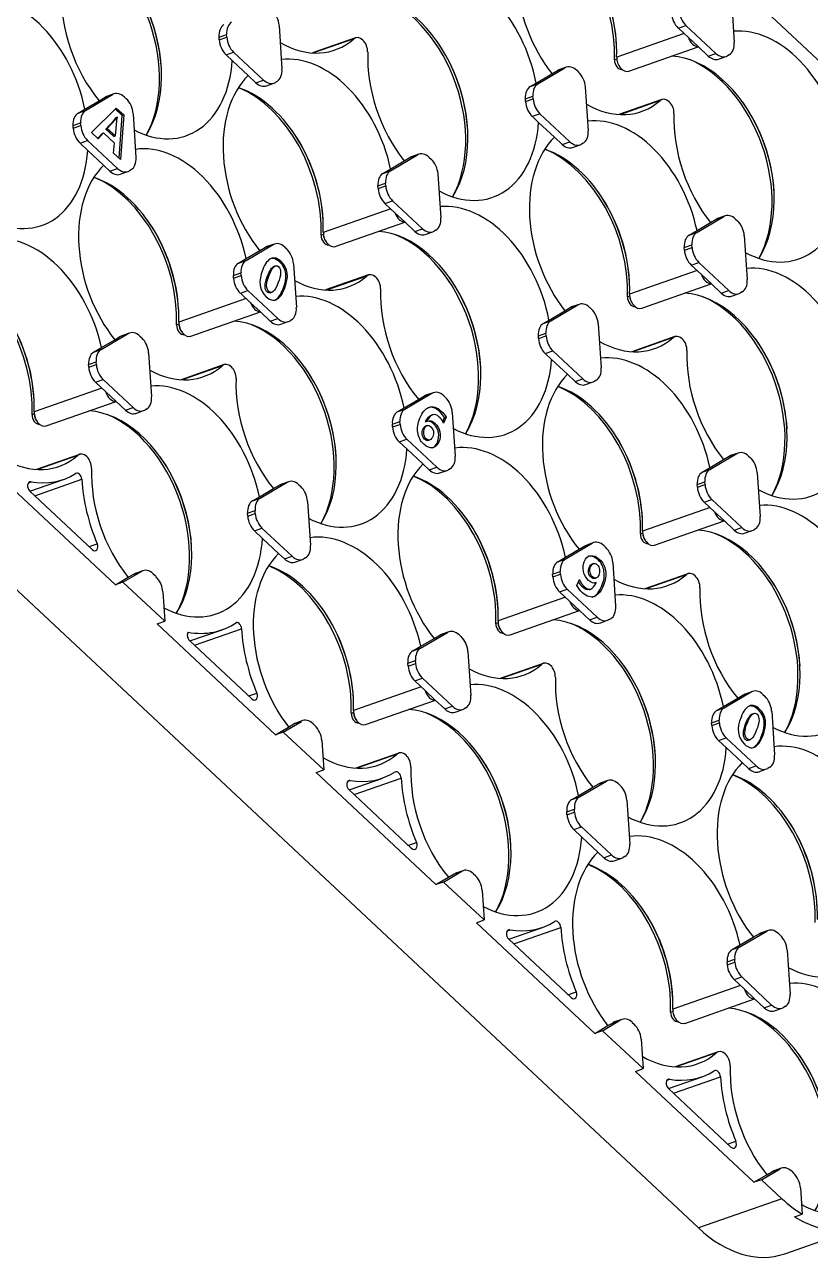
# Model space of a CAD drawing. Header units: millimetres. Extents: x -12 to 988, y -34 to 673.
# Drawn here: x 402.2 to 474.1, y 173.1 to 286.4 of the extents above; entities that cross this region are included whole.
import ezdxf

# ---------------------------------------------------------------- set-up
doc = ezdxf.new("R2010")
doc.units = ezdxf.units.MM

# ---------------------------------------------------------------- blocks, each defined once
blk = doc.blocks.new('FDGHFGHFDD')
at = {"linetype": 'Continuous'}
for p, q in [((-65.74, 44.36), (73.35, 57.97)), ((-13.6, 48.14), (-10.41, 45.69)), ((-10.21, 43.61), (-9.93, 44.29)), ((-9.86, 44.6), (-9.89, 44.42)), ((-14.78, 42.72), (-14.51, 43.4)), ((-10.77, 43.76), (-14.51, 43.4)), ((-11.05, 43.08), (-12.32, 42.96)), ((-11.05, 43.08), (-10.77, 43.76)), ((-14.06, 42.79), (-16.51, 36.73)), ((-14.82, 36.71), (-12.29, 42.96)), ((-13.51, 42.84), (-14.78, 42.72)), ((-12.32, 42.96), (-13.51, 42.84)), ((-16.37, 36.61), (-16.45, 36.41)), ((-16.42, 36.65), (-16.31, 36.57)), ((-15.8, 36.36), (-15.65, 36.34)), ((-10.85, 37.27), (-12.42, 33.41)), ((-10.89, 37.09), (-12.35, 33.47)), ((1.81, 35.12), (2.05, 35.14)), ((0.39, 31.65), (0.93, 34.46)), ((0.65, 33.78), (0.93, 34.46)), ((0.97, 34.59), (0.69, 33.91)), ((3.47, 34.71), (6.67, 32.26)), ((-18.01, 33.18), (-17.77, 33.2)), ((0.27, 31.77), (0.54, 33.19)), ((0.54, 33.19), (0.65, 33.78)), ((-19.43, 29.71), (-18.89, 32.52)), ((-19.27, 31.27), (-19.17, 31.84)), ((-19.17, 31.84), (-18.89, 32.52)), ((-18.85, 32.65), (-19.13, 31.97)), ((-16.35, 32.77), (-13.15, 30.32)), ((0.11, 30.96), (0.27, 31.77)), ((-19.59, 29.62), (-19.27, 31.27)), ((0.11, 30.96), (0.39, 31.65)), ((6.87, 30.18), (7.15, 30.86)), ((7.22, 31.17), (7.19, 30.99)), ((-19.71, 29.02), (-19.43, 29.71)), ((-19.71, 29.02), (-19.59, 29.62)), ((0.66, 29.88), (0.93, 30.56)), ((0.86, 29.72), (0.66, 29.88)), ((0.86, 29.72), (1.14, 30.4)), ((1.14, 30.4), (0.93, 30.56)), ((2.26, 23.28), (4.79, 29.53)), ((2.29, 29.29), (2.57, 29.97)), ((6.31, 30.33), (2.57, 29.97)), ((4.76, 29.53), (3.57, 29.41)), ((6.03, 29.65), (4.76, 29.53)), ((6.03, 29.65), (6.31, 30.33)), ((-19.16, 27.94), (-18.89, 28.62)), ((-18.96, 27.78), (-18.68, 28.46)), ((-18.68, 28.46), (-18.89, 28.62)), ((-13.51, 28.39), (-17.25, 28.03)), ((-13.79, 27.71), (-13.51, 28.39)), ((-12.95, 28.24), (-12.67, 28.92)), ((-12.6, 29.23), (-12.63, 29.05)), ((3.02, 29.36), (0.57, 23.3)), ((3.57, 29.41), (2.29, 29.29)), ((-18.96, 27.78), (-19.16, 27.94)), ((-17.53, 27.35), (-17.25, 28.03)), ((-16.73, 27.42), (-17.53, 27.35)), ((-14.76, 27.62), (-16.73, 27.42)), ((-13.79, 27.71), (-14.76, 27.62)), ((6.22, 23.84), (4.66, 19.97)), ((0.71, 23.18), (0.63, 22.98)), ((0.66, 23.22), (0.77, 23.14)), ((1.28, 22.93), (1.42, 22.91)), ((6.19, 23.66), (4.73, 20.04)), ((18.89, 21.69), (19.12, 21.71)), ((17.47, 18.22), (18.01, 21.03)), ((17.73, 20.35), (18.01, 21.03)), ((18.05, 21.16), (17.77, 20.48)), ((20.55, 21.28), (23.75, 18.83)), ((-33.59, 19.95), (-35.16, 16.08)), ((-33.63, 19.76), (-35.09, 16.15)), ((-0.93, 19.75), (-0.69, 19.77)), ((0.73, 19.34), (3.93, 16.89)), ((17.35, 18.34), (17.62, 19.76)), ((17.62, 19.76), (17.73, 20.35)), ((-2.35, 16.28), (-1.81, 19.09)), ((-2.2, 17.84), (-2.09, 18.41)), ((-2.09, 18.41), (-1.81, 19.09)), ((-1.77, 19.22), (-2.05, 18.54)), ((17.19, 17.53), (17.35, 18.34)), ((17.19, 17.53), (17.47, 18.22)), ((-22.35, 14.32), (-21.81, 17.13)), ((-22.08, 16.45), (-21.81, 17.13)), ((-21.77, 17.26), (-22.05, 16.58)), ((-20.93, 17.79), (-20.69, 17.81)), ((-19.26, 17.38), (-16.07, 14.93)), ((-2.51, 16.19), (-2.2, 17.84)), ((17.74, 16.45), (18.01, 17.13)), ((18.22, 16.97), (18.01, 17.13)), ((23.95, 16.75), (24.23, 17.43)), ((24.3, 17.74), (24.27, 17.56)), ((-22.2, 15.86), (-22.08, 16.45)), ((-2.63, 15.59), (-2.35, 16.28)), ((-2.63, 15.59), (-2.51, 16.19)), ((20.1, 15.93), (17.65, 9.87)), ((17.94, 16.29), (17.74, 16.45)), ((17.94, 16.29), (18.22, 16.97)), ((19.34, 9.85), (21.86, 16.1)), ((19.37, 15.86), (19.65, 16.54)), ((20.65, 15.98), (19.37, 15.86)), ((23.38, 16.9), (19.65, 16.54)), ((21.84, 16.1), (20.65, 15.98)), ((23.11, 16.22), (21.84, 16.1)), ((23.11, 16.22), (23.38, 16.9)), ((-39.08, 15.44), (-35.89, 12.99)), ((-22.47, 14.45), (-22.2, 15.86)), ((-2.08, 14.51), (-1.81, 15.19)), ((-1.88, 14.35), (-1.6, 15.03)), ((-1.6, 15.03), (-1.81, 15.19)), ((3.57, 14.96), (-0.17, 14.6)), ((3.29, 14.28), (3.57, 14.96)), ((4.13, 14.81), (4.41, 15.49)), ((4.48, 15.8), (4.45, 15.62)), ((-22.63, 13.64), (-22.47, 14.45)), ((-22.63, 13.64), (-22.35, 14.32)), ((-15.52, 13.85), (-15.55, 13.67)), ((-1.88, 14.35), (-2.08, 14.51)), ((-0.45, 13.92), (-0.17, 14.6)), ((0.34, 13.99), (-0.45, 13.92)), ((2.32, 14.19), (0.34, 13.99)), ((3.29, 14.28), (2.32, 14.19)), ((-22.08, 12.55), (-21.8, 13.23)), ((-21.88, 12.39), (-22.08, 12.55)), ((-21.88, 12.39), (-21.6, 13.07)), ((-21.6, 13.07), (-21.8, 13.23)), ((-20.44, 11.96), (-20.17, 12.64)), ((-16.43, 13.01), (-20.17, 12.64)), ((-16.71, 12.32), (-16.43, 13.01)), ((-15.87, 12.85), (-15.59, 13.53)), ((-35.68, 10.91), (-35.41, 11.59)), ((-35.34, 11.91), (-35.37, 11.73)), ((-19.72, 12.03), (-22.17, 5.97)), ((-20.48, 5.95), (-17.95, 12.2)), ((-19.17, 12.08), (-20.44, 11.96)), ((-17.98, 12.2), (-19.17, 12.08)), ((-16.71, 12.32), (-17.98, 12.2)), ((-41.9, 10.61), (-41.62, 11.29)), ((-41.7, 10.45), (-41.9, 10.61)), ((-41.7, 10.45), (-41.42, 11.13)), ((-41.42, 11.13), (-41.62, 11.29)), ((-40.26, 10.02), (-39.99, 10.7)), ((-36.25, 11.07), (-39.99, 10.7)), ((-37.49, 10.29), (-39.47, 10.1)), ((-36.53, 10.38), (-37.49, 10.29)), ((-36.53, 10.38), (-36.25, 11.07)), ((23.3, 10.41), (21.74, 6.54)), ((23.27, 10.23), (21.81, 6.61)), ((-39.47, 10.1), (-40.26, 10.02)), ((17.79, 9.75), (17.71, 9.55)), ((17.74, 9.79), (17.85, 9.71)), ((18.36, 9.5), (18.5, 9.48)), ((36.14, 8.27), (36.38, 8.3)), ((34.72, 4.8), (35.26, 7.62)), ((34.87, 6.32), (34.99, 6.94)), ((34.99, 6.94), (35.26, 7.62)), ((35.3, 7.75), (35.03, 7.07)), ((37.81, 7.87), (41, 5.42)), ((-22.03, 5.86), (-22.11, 5.65)), ((-22.08, 5.9), (-21.97, 5.81)), ((-16.51, 6.52), (-18.08, 2.65)), ((-16.55, 6.33), (-18.01, 2.72)), ((14.9, 2.86), (15.44, 5.68)), ((15.17, 5), (15.44, 5.68)), ((15.48, 5.81), (15.21, 5.13)), ((16.32, 6.34), (16.56, 6.36)), ((17.99, 5.93), (21.18, 3.48)), ((34.58, 4.83), (34.87, 6.32)), ((36.9, 6.52), (36.83, 6.35)), ((-21.46, 5.6), (-21.31, 5.59)), ((15.05, 4.41), (15.17, 5)), ((16.92, 4.56), (16.85, 4.38)), ((34.45, 4.12), (34.58, 4.83)), ((34.45, 4.12), (34.72, 4.8)), ((38.41, 4.5), (38.48, 4.67)), ((-5.09, 0.91), (-4.55, 3.72)), ((-4.83, 3.04), (-4.55, 3.72)), ((-4.51, 3.85), (-4.79, 3.17)), ((-3.67, 4.38), (-3.43, 4.4)), ((-2.01, 3.97), (1.19, 1.52)), ((14.78, 2.99), (15.05, 4.41)), ((18, 3.72), (18.07, 3.89)), ((18.31, 3.43), (18.37, 3.56)), ((18.38, 3.56), (18.37, 3.56)), ((34.99, 3.03), (35.27, 3.72)), ((35.2, 2.88), (35.47, 3.56)), ((35.47, 3.56), (35.27, 3.72)), ((40.64, 3.49), (36.9, 3.13)), ((40.37, 2.81), (40.64, 3.49)), ((41.21, 3.33), (41.48, 4.02)), ((41.55, 4.33), (41.52, 4.15)), ((-23.49, 2.44), (-23.25, 2.46)), ((-5.23, 0.93), (-4.95, 2.43)), ((-4.95, 2.43), (-4.83, 3.04)), ((-3.02, 2.48), (-3.1, 2.3)), ((-2.12, 3.12), (-2.07, 3.26)), ((-1.93, 2.75), (-2.12, 3.12)), ((-2.07, 3.26), (-1.8, 2.72)), ((14.63, 2.18), (14.78, 2.99)), ((14.63, 2.18), (14.9, 2.86)), ((17.43, 2.07), (17.16, 2.6)), ((18.44, 2.65), (18.52, 2.86)), ((21.74, 2.39), (21.7, 2.21)), ((35.2, 2.88), (34.99, 3.03)), ((36.63, 2.44), (36.9, 3.13)), ((37.6, 2.54), (36.63, 2.44)), ((39.57, 2.73), (37.6, 2.54)), ((40.37, 2.81), (39.57, 2.73)), ((-24.91, -1.03), (-24.37, 1.78)), ((-24.65, 1.1), (-24.37, 1.78)), ((-24.33, 1.91), (-24.61, 1.23)), ((-21.83, 2.03), (-18.63, -0.42)), ((-2.99, 1.57), (-2.93, 1.71)), ((-2.97, 1.57), (-2.99, 1.57)), ((-2.97, 1.57), (-2.92, 1.71)), ((-2.93, 1.71), (-2.92, 1.71)), ((-2.62, 1.45), (-2.7, 1.27)), ((15.17, 1.09), (15.45, 1.78)), ((15.38, 0.94), (15.65, 1.62)), ((15.65, 1.62), (15.45, 1.78)), ((16.81, 0.5), (17.09, 1.19)), ((20.82, 1.55), (17.09, 1.19)), ((20.55, 0.87), (20.82, 1.55)), ((21.39, 1.39), (21.66, 2.08)), ((-43.49, 0.48), (-43.25, 0.5)), ((-41.82, 0.07), (-38.63, -2.38)), ((-25.03, -0.91), (-24.76, 0.51)), ((-24.76, 0.51), (-24.65, 1.1)), ((-22.75, 0.69), (-22.82, 0.51)), ((-5.37, 0.22), (-5.23, 0.93)), ((-5.37, 0.22), (-5.09, 0.91)), ((-1.55, 0.6), (-1.48, 0.78)), ((1.39, -0.56), (1.67, 0.12)), ((1.74, 0.43), (1.71, 0.25)), ((17.53, 0.57), (15.08, -5.48)), ((15.38, 0.94), (15.17, 1.09)), ((16.77, -5.5), (19.3, 0.75)), ((18.08, 0.63), (16.81, 0.5)), ((19.27, 0.74), (18.08, 0.63)), ((20.55, 0.87), (19.27, 0.74)), ((-44.91, -2.99), (-44.37, -0.18)), ((-44.76, -1.47), (-44.64, -0.86)), ((-44.64, -0.86), (-44.37, -0.18)), ((-44.33, -0.05), (-44.61, -0.73)), ((-43.23, -0.74), (-42.3, -0.64)), ((-43.06, -3.92), (-43.23, -0.74)), ((-42.35, -0.78), (-43.23, -0.87)), ((-42.35, -0.78), (-42.3, -0.64)), ((-39.6, -3.58), (-42.35, -0.78)), ((-42.3, -0.64), (-39.42, -3.56)), ((-25.19, -1.72), (-25.03, -0.91)), ((-25.19, -1.72), (-24.91, -1.03)), ((-4.82, -0.86), (-4.55, -0.18)), ((-4.62, -1.02), (-4.82, -0.86)), ((-4.62, -1.02), (-4.34, -0.34)), ((-4.34, -0.34), (-4.55, -0.18)), ((-3.19, -1.45), (-2.91, -0.77)), ((0.82, -0.41), (-2.91, -0.77)), ((0.55, -1.09), (-0.24, -1.17)), ((0.55, -1.09), (0.82, -0.41)), ((-45.05, -2.97), (-44.76, -1.47)), ((-42.51, -1.22), (-42.53, -1.22)), ((-42.41, -2.73), (-42.52, -1.62)), ((-42.47, -1.48), (-42.36, -2.59)), ((-41.36, -2.49), (-42.32, -1.48)), ((-24.64, -2.8), (-24.37, -2.12)), ((-24.16, -2.28), (-24.37, -2.12)), ((-21.23, -1.34), (-21.16, -1.16)), ((-18.43, -2.5), (-18.15, -1.82)), ((-18.08, -1.51), (-18.11, -1.69)), ((-2.22, -1.36), (-3.19, -1.45)), ((-0.24, -1.17), (-2.22, -1.36)), ((-45.18, -3.67), (-45.05, -2.97)), ((-45.18, -3.67), (-44.91, -2.99)), ((-42.41, -2.73), (-42.36, -2.59)), ((-41.42, -2.63), (-42.41, -2.73)), ((-42.36, -2.59), (-41.36, -2.49)), ((-42.33, -3.24), (-42.28, -3.11)), ((-42.27, -3.84), (-42.33, -3.24)), ((-40.92, -2.98), (-42.28, -3.11)), ((-42.28, -3.11), (-42.2, -3.83)), ((-41.42, -2.63), (-41.36, -2.49)), ((-40.29, -3.65), (-40.92, -2.98)), ((-22.28, -3.32), (-24.73, -9.38)), ((-24.44, -2.96), (-24.64, -2.8)), ((-24.44, -2.96), (-24.16, -2.28)), ((-23.04, -9.4), (-20.51, -3.15)), ((-23.01, -3.39), (-22.73, -2.71)), ((-21.73, -3.27), (-23.01, -3.39)), ((-18.99, -2.35), (-22.73, -2.71)), ((-20.54, -3.15), (-21.73, -3.27)), ((-19.27, -3.03), (-20.54, -3.15)), ((-19.27, -3.03), (-18.99, -2.35)), ((-44.64, -4.76), (-44.36, -4.08)), ((-44.44, -4.92), (-44.16, -4.24)), ((-44.16, -4.24), (-44.36, -4.08)), ((-42.2, -3.83), (-43.06, -3.92)), ((-38.99, -4.3), (-42.73, -4.67)), ((-39.42, -3.56), (-40.29, -3.65)), ((-39.27, -4.99), (-38.99, -4.3)), ((-38.43, -4.46), (-38.15, -3.78)), ((-38.08, -3.46), (-38.11, -3.64)), ((-44.44, -4.92), (-44.64, -4.76)), ((-43, -5.35), (-42.73, -4.67)), ((-42.03, -5.26), (-43, -5.35)), ((-40.06, -5.06), (-42.03, -5.26)), ((-39.27, -4.99), (-40.06, -5.06)), ((15.23, -5.6), (15.14, -5.8)), ((15.17, -5.56), (15.29, -5.65)), ((20.74, -4.94), (19.17, -8.81)), ((20.7, -5.13), (19.24, -8.74)), ((52.67, -5.63), (52.4, -6.31)), ((53.52, -5.1), (53.75, -5.08)), ((55.18, -5.51), (58.38, -7.96)), ((15.8, -5.85), (15.94, -5.87)), ((52.1, -8.57), (52.64, -5.76)), ((52.24, -7.05), (52.36, -6.44)), ((52.36, -6.44), (52.64, -5.76)), ((32.1, -10.53), (32.64, -7.71)), ((32.36, -8.4), (32.64, -7.71)), ((32.68, -7.59), (32.4, -8.27)), ((33.52, -7.06), (33.76, -7.04)), ((35.18, -7.47), (38.38, -9.92)), ((51.98, -8.43), (52.24, -7.05)), ((-19.08, -8.83), (-20.64, -12.7)), ((-19.11, -9.02), (-20.57, -12.64)), ((13.7, -9), (13.94, -8.98)), ((31.96, -10.49), (32.24, -9.03)), ((32.24, -9.03), (32.36, -8.4)), ((51.82, -9.26), (51.98, -8.43)), ((51.82, -9.26), (52.1, -8.57)), ((58.93, -9.05), (58.89, -9.23)), ((-24.59, -9.5), (-24.67, -9.7)), ((-24.64, -9.46), (-24.53, -9.54)), ((-24.02, -9.75), (-23.88, -9.77)), ((12.28, -12.47), (12.82, -9.65)), ((12.54, -10.34), (12.82, -9.65)), ((12.86, -9.53), (12.58, -10.21)), ((15.37, -9.41), (18.56, -11.86)), ((52.37, -10.34), (52.64, -9.66)), ((52.57, -10.5), (52.84, -9.82)), ((52.84, -9.82), (52.64, -9.66)), ((58.01, -9.89), (54.28, -10.25)), ((57.74, -10.57), (58.01, -9.89)), ((58.58, -10.04), (58.86, -9.36)), ((-6.3, -10.96), (-6.06, -10.93)), ((12.16, -12.33), (12.43, -10.94)), ((12.43, -10.94), (12.54, -10.34)), ((31.82, -11.21), (31.96, -10.49)), ((31.82, -11.21), (32.1, -10.53)), ((38.58, -12), (38.86, -11.32)), ((38.93, -11), (38.9, -11.18)), ((54.8, -10.86), (52.34, -16.94)), ((52.57, -10.5), (52.37, -10.34)), ((54, -10.93), (54.28, -10.25)), ((55.29, -10.81), (54, -10.93)), ((54.03, -16.96), (56.56, -10.68)), ((56.55, -10.68), (55.29, -10.81)), ((57.74, -10.57), (56.55, -10.68)), ((-7.72, -14.43), (-7.18, -11.61)), ((-7.57, -12.93), (-7.45, -12.29)), ((-7.45, -12.29), (-7.18, -11.61)), ((-7.14, -11.48), (-7.41, -12.16)), ((-4.63, -11.36), (-1.44, -13.81)), ((12, -13.15), (12.16, -12.33)), ((32.37, -12.3), (32.64, -11.62)), ((32.57, -12.46), (32.37, -12.3)), ((32.57, -12.46), (32.85, -11.77)), ((32.85, -11.77), (32.64, -11.62)), ((34, -12.89), (34.28, -12.21)), ((38.02, -11.84), (34.28, -12.21)), ((37.74, -12.53), (38.02, -11.84)), ((-27.54, -16.37), (-27, -13.55)), ((-27.27, -14.23), (-27, -13.55)), ((-26.96, -13.42), (-27.23, -14.1)), ((-26.12, -12.9), (-25.88, -12.87)), ((-24.45, -13.3), (-21.26, -15.75)), ((-7.86, -14.39), (-7.57, -12.93)), ((12, -13.15), (12.28, -12.47)), ((12.55, -14.24), (12.83, -13.56)), ((13.03, -13.71), (12.83, -13.56)), ((18.76, -13.94), (19.04, -13.26)), ((19.11, -12.94), (19.08, -13.12)), ((35.01, -12.79), (34, -12.89)), ((37.01, -12.6), (35.01, -12.79)), ((37.74, -12.53), (37.01, -12.6)), ((-27.39, -14.84), (-27.27, -14.23)), ((-7.99, -15.11), (-7.86, -14.39)), ((-7.99, -15.11), (-7.72, -14.43)), ((12.75, -14.4), (12.55, -14.24)), ((12.75, -14.4), (13.03, -13.71)), ((14.19, -14.83), (14.46, -14.15)), ((15.47, -14.7), (14.19, -14.83)), ((14.21, -20.85), (16.75, -14.58)), ((18.2, -13.78), (14.46, -14.15)), ((16.73, -14.58), (15.47, -14.7)), ((17.92, -14.47), (16.73, -14.58)), ((17.92, -14.47), (18.2, -13.78)), ((-27.65, -16.23), (-27.39, -14.84)), ((-7.45, -16.2), (-7.17, -15.51)), ((-7.24, -16.35), (-6.97, -15.67)), ((-6.97, -15.67), (-7.17, -15.51)), ((-1.8, -15.74), (-5.54, -16.11)), ((-2.08, -16.42), (-1.8, -15.74)), ((-1.23, -15.9), (-0.96, -15.21)), ((-0.89, -14.9), (-0.92, -15.08)), ((14.98, -14.75), (12.52, -20.83)), ((-27.81, -17.05), (-27.65, -16.23)), ((-27.81, -17.05), (-27.54, -16.37)), ((-20.7, -16.84), (-20.74, -17.02)), ((-7.24, -16.35), (-7.45, -16.2)), ((-5.81, -16.79), (-5.54, -16.11)), ((-4.8, -16.69), (-5.81, -16.79)), ((-2.81, -16.49), (-4.8, -16.69)), ((-2.08, -16.42), (-2.81, -16.49)), ((57.99, -16.39), (56.43, -20.26)), ((57.96, -16.58), (56.49, -20.19)), ((-27.27, -18.14), (-26.99, -17.45)), ((-27.06, -18.29), (-26.79, -17.61)), ((-26.79, -17.61), (-26.99, -17.45)), ((-25.63, -18.73), (-25.35, -18.05)), ((-21.62, -17.68), (-25.35, -18.05)), ((-21.89, -18.36), (-21.62, -17.68)), ((-21.05, -17.84), (-20.78, -17.15)), ((52.48, -17.06), (52.4, -17.26)), ((52.43, -17.01), (52.54, -17.1)), ((53.05, -17.31), (53.19, -17.32)), ((58.14, -21.97), (59.85, -17.74)), ((75.9, -24.02), (78.66, -17.19)), ((-24.84, -18.65), (-27.29, -24.73)), ((-27.06, -18.29), (-27.27, -18.14)), ((-24.34, -18.6), (-25.63, -18.73)), ((-25.6, -24.75), (-23.07, -18.48)), ((-23.09, -18.48), (-24.34, -18.6)), ((-21.89, -18.36), (-23.09, -18.48)), ((57.52, -22.03), (58.74, -19)), ((69.41, -21.13), (69.78, -19.21)), ((69.5, -19.89), (69.78, -19.21)), ((69.81, -19.08), (69.54, -19.76)), ((70.65, -18.55), (70.89, -18.53)), ((72.32, -18.96), (74.24, -20.43)), ((18.18, -20.29), (16.61, -24.16)), ((38.23, -23.92), (39.94, -19.69)), ((69.39, -20.48), (69.5, -19.89)), ((12.66, -20.95), (12.58, -21.15)), ((12.61, -20.91), (12.72, -21)), ((13.23, -21.21), (13.38, -21.22)), ((18.14, -20.48), (16.68, -24.09)), ((37.61, -23.98), (38.83, -20.95)), ((49.56, -23.07), (49.92, -21.17)), ((49.65, -21.85), (49.92, -21.17)), ((49.96, -21.04), (49.68, -21.72)), ((50.8, -20.52), (51.04, -20.49)), ((52.47, -20.92), (54.62, -22.57)), ((56.86, -21.6), (56.95, -21.38)), ((65.31, -21.27), (57.52, -22.03)), ((64.91, -21.31), (65.21, -20.57)), ((71.95, -20.88), (68.92, -28.38)), ((69.13, -21.81), (69.39, -20.48)), ((69.41, -21.13), (69.13, -21.81)), ((69.41, -21.13), (71.95, -20.88)), ((73.96, -21.11), (74.24, -20.43)), ((18.33, -25.87), (20.04, -21.64)), ((30.98, -22.46), (31.22, -22.43)), ((45, -23.26), (45.3, -22.52)), ((49.28, -23.75), (49.54, -22.39)), ((49.54, -22.39), (49.65, -21.85)), ((49.56, -23.07), (54.62, -22.57)), ((69.13, -21.81), (54.34, -23.26)), ((54.34, -23.26), (54.62, -22.57)), ((-1.58, -27.82), (0.13, -23.59)), ((17.7, -25.93), (18.93, -22.9)), ((29.71, -24.38), (29.83, -23.79)), ((29.74, -25.01), (30.1, -23.11)), ((29.83, -23.79), (30.1, -23.11)), ((30.14, -22.98), (29.86, -23.66)), ((32.65, -22.86), (34.8, -24.51)), ((49.28, -23.75), (34.53, -25.2)), ((36.95, -23.55), (37.04, -23.33)), ((45.4, -23.22), (37.61, -23.98)), ((49.56, -23.07), (49.28, -23.75)), ((-27.15, -24.85), (-27.24, -25.05)), ((-27.21, -24.81), (-27.09, -24.9)), ((-21.64, -24.19), (-23.21, -28.06)), ((-21.68, -24.38), (-23.14, -27.99)), ((10.99, -24.41), (11.22, -24.39)), ((12.65, -24.82), (14.8, -26.47)), ((25.1, -25.2), (25.39, -24.47)), ((29.46, -25.69), (29.71, -24.38)), ((29.74, -25.01), (34.8, -24.51)), ((34.53, -25.2), (34.8, -24.51)), ((-26.58, -25.1), (-26.44, -25.12)), ((-21.49, -29.76), (-19.78, -25.53)), ((-2.14, -27.87), (-0.97, -24.99)), ((9.73, -26.29), (9.83, -25.75)), ((9.74, -26.97), (10.11, -25.07)), ((9.83, -25.75), (10.11, -25.07)), ((10.14, -24.94), (9.87, -25.62)), ((29.46, -25.69), (14.53, -27.15)), ((17.04, -25.5), (17.13, -25.28)), ((25.5, -25.17), (17.71, -25.93)), ((29.74, -25.01), (29.46, -25.69)), ((-22.11, -29.83), (-20.89, -26.8)), ((-10.23, -28.92), (-9.86, -27)), ((-10.13, -27.68), (-9.86, -27)), ((-9.82, -26.87), (-10.09, -27.55)), ((-8.98, -26.34), (-8.74, -26.32)), ((-7.17, -26.76), (-5.02, -28.41)), ((5.59, -27.11), (-2.2, -27.88)), ((5.19, -27.15), (5.48, -26.42)), ((9.47, -27.65), (9.73, -26.29)), ((9.74, -26.97), (9.47, -27.65)), ((9.74, -26.97), (14.8, -26.47)), ((14.53, -27.15), (14.8, -26.47)), ((-10.5, -29.6), (-10.25, -28.27)), ((-10.25, -28.27), (-10.13, -27.68)), ((9.47, -27.65), (-5.29, -29.09)), ((68.92, -28.38), (-109.99, -45.89)), ((-22.77, -29.4), (-22.68, -29.18)), ((-14.32, -29.06), (-22.11, -29.83)), ((-14.72, -29.1), (-14.42, -28.37)), ((-10.23, -28.92), (-10.5, -29.6)), ((-10.23, -28.92), (-5.02, -28.41)), ((-5.29, -29.09), (-5.02, -28.41)), ((-10.5, -29.6), (-25.29, -31.05))]:
    blk.add_line(p, q, dxfattribs=at)
for centre, major_axis, start_param, end_param in [((-1.73, 41.14), (10.1, -4.09), 1.371208, 2.973511), ((-11.29, 45.03), (1.39, -0.56), 0.13726, 1.182949), ((-11.32, 44.85), (1.39, -0.56), 5.370231, 6.420445), ((-1.73, 41.14), (10.1, -4.09), 5.639791, 7.291385), ((-15.33, 43.8), (1.39, -0.56), 4.320018, 5.370231), ((-15.06, 44.49), (1.39, -0.56), 4.320018, 5.370231), ((-4.31, 34.76), (-10.1, 4.09), 3.63171, 6.00325), ((-11.6, 44.17), (1.39, -0.56), 5.370231, 6.283179), ((-13.21, 43.49), (-0.973, 0.394), 1.536659, 2.920619), ((-4.49, 34.32), (-10.43, 4.22), 3.68716, 5.737605), ((-4.4, 34.53), (10.43, -4.22), 1.17357, 1.967924), ((-21.37, 39.22), (10.1, -4.09), 3.449078, 5.180655), ((-24.13, 32.4), (-10.43, 4.22), 4.190021, 5.73772), ((-23.95, 32.84), (-10.1, 4.09), 4.190021, 5.79317), ((-24.04, 32.6), (10.43, -4.22), 1.173599, 1.968038), ((-9.88, 36.88), (-0.973, 0.394), 4.190021, 6.550442), ((-15.79, 37.1), (0.973, -0.394), 4.190021, 6.283161), ((-15.97, 36.66), (0.649, -0.262), 4.190021, 6.168902), ((-15.89, 36.87), (-0.649, 0.262), 1.166929, 1.974709), ((-21.37, 39.22), (10.1, -4.09), 5.623346, 6.550442), ((-1.73, 41.14), (10.1, -4.09), 4.190021, 5.197519), ((2.6, 34.05), (1.39, -0.56), 1.182949, 2.228639), ((15.35, 27.71), (10.1, -4.09), 1.354363, 2.973498), ((2.36, 34.03), (1.39, -0.56), 2.228639, 3.274328), ((-17.46, 32.09), (1.39, -0.56), 2.228639, 3.274328), ((-17.22, 32.11), (1.39, -0.56), 1.182949, 2.228639), ((-4.29, 25.79), (10.1, -4.09), 1.387956, 2.989808), ((2.08, 33.35), (1.39, -0.56), 3.141591, 3.274328), ((-24.46, 23.82), (10.1, -4.09), 1.354363, 2.973498), ((-17.74, 31.41), (1.39, -0.56), 3.141591, 3.274328), ((5.79, 31.6), (1.39, -0.56), 0.13726, 1.182949), ((1.54, 30.53), (1.39, -0.56), 3.274328, 4.320018), ((1.82, 31.21), (1.39, -0.56), 3.274328, 4.320018), ((5.76, 31.42), (1.39, -0.56), 5.370231, 6.420445), ((15.35, 27.71), (10.1, -4.09), 5.639791, 7.291385), ((-18, 29.27), (1.39, -0.56), 3.274328, 4.320018), ((-14.03, 29.66), (1.39, -0.56), 0.13726, 1.182949), ((1.74, 30.37), (1.39, -0.56), 4.320018, 5.370231), ((2.02, 31.06), (1.39, -0.56), 4.320018, 5.370231), ((3.87, 30.06), (-0.973, 0.394), 1.536659, 2.920619), ((12.77, 21.33), (-10.1, 4.09), 3.63171, 6.00325), ((12.59, 20.89), (-10.43, 4.22), 3.68716, 5.737605), ((5.48, 30.74), (1.39, -0.56), 5.370231, 6.283179), ((-18.28, 28.59), (1.39, -0.56), 3.274328, 4.320018), ((-17.8, 29.12), (1.39, -0.56), 4.320018, 5.370231), ((-14.06, 29.48), (1.39, -0.56), 5.370231, 6.420445), ((12.68, 21.1), (10.43, -4.22), 1.17357, 1.967924), ((-18.07, 28.43), (1.39, -0.56), 4.320018, 5.370231), ((-24.46, 23.82), (10.1, -4.09), 5.639791, 7.291385), ((-4.29, 25.79), (10.1, -4.09), 3.449078, 5.180655), ((-7.05, 18.97), (-10.43, 4.22), 4.190021, 5.73772), ((-6.87, 19.41), (-10.1, 4.09), 4.190021, 5.79317), ((-14.34, 28.8), (1.39, -0.56), 5.370231, 6.283179), ((-6.97, 19.17), (10.43, -4.22), 1.173599, 1.968038), ((-27.04, 17.44), (-10.1, 4.09), 3.63171, 6.00325), ((-27.22, 16.99), (-10.43, 4.22), 3.682689, 5.737605), ((-27.14, 17.2), (10.43, -4.22), 1.17357, 1.967924), ((7.2, 23.45), (-0.973, 0.394), 4.190021, 6.550442), ((15.35, 27.71), (10.1, -4.09), 4.190021, 5.197519), ((1.29, 23.67), (0.973, -0.394), 4.190021, 6.283161), ((1.11, 23.23), (0.649, -0.262), 4.190021, 6.168902), ((1.19, 23.44), (-0.649, 0.262), 1.166929, 1.974709), ((-4.29, 25.79), (10.1, -4.09), 5.623346, 6.550442), ((19.44, 20.6), (1.39, -0.56), 2.228639, 3.274328), ((19.67, 20.62), (1.39, -0.56), 1.182949, 2.228639), ((32.43, 14.28), (10.1, -4.09), 1.354363, 2.973498), ((12.79, 12.36), (10.1, -4.09), 1.387956, 2.989808), ((19.16, 19.92), (1.39, -0.56), 3.141591, 3.274328), ((-44.11, 21.89), (10.1, -4.09), 5.623346, 6.550442), ((-32.62, 19.55), (-0.973, 0.394), 4.190021, 6.550442), ((-24.46, 23.82), (10.1, -4.09), 4.190021, 5.197519), ((-0.38, 18.66), (1.39, -0.56), 2.228639, 3.274328), ((-0.15, 18.68), (1.39, -0.56), 1.182949, 2.228639), ((-7.39, 10.39), (10.1, -4.09), 1.354363, 2.973498), ((-0.66, 17.98), (1.39, -0.56), 3.141591, 3.274328), ((18.9, 17.78), (1.39, -0.56), 3.274328, 4.320018), ((22.87, 18.17), (1.39, -0.56), 0.13726, 1.182949), ((-20.38, 16.7), (1.39, -0.56), 2.228639, 3.274328), ((-20.14, 16.73), (1.39, -0.56), 1.182949, 2.228639), ((18.62, 17.1), (1.39, -0.56), 3.274328, 4.320018), ((22.84, 17.99), (1.39, -0.56), 5.370231, 6.420445), ((32.43, 14.28), (10.1, -4.09), 5.656168, 7.291385), ((-39.96, 14.79), (1.39, -0.56), 1.182949, 2.228639), ((-27.03, 8.46), (10.1, -4.09), 1.387956, 2.989808), ((-20.66, 16.02), (1.39, -0.56), 3.141591, 3.274328), ((-0.92, 15.84), (1.39, -0.56), 3.274328, 4.320018), ((3.05, 16.23), (1.39, -0.56), 0.13726, 1.182949), ((18.82, 16.94), (1.39, -0.56), 4.320018, 5.370231), ((19.1, 17.63), (1.39, -0.56), 4.320018, 5.370231), ((20.94, 16.63), (-0.973, 0.394), 1.536659, 2.920619), ((29.85, 7.9), (-10.1, 4.09), 3.63171, 6.00325), ((29.67, 7.46), (-10.43, 4.22), 3.682689, 5.737605), ((22.56, 17.31), (1.39, -0.56), 5.370231, 6.283179), ((-16.95, 14.28), (1.39, -0.56), 0.13726, 1.182949), ((-1.2, 15.16), (1.39, -0.56), 3.274328, 4.320018), ((-0.72, 15.69), (1.39, -0.56), 4.320018, 5.370231), ((10.03, 5.54), (-10.43, 4.22), 4.190021, 5.73772), ((2.74, 15.37), (1.39, -0.56), 5.370231, 6.283179), ((3.02, 16.05), (1.39, -0.56), 5.370231, 6.420445), ((29.75, 7.67), (10.43, -4.22), 1.17357, 1.967924), ((-21.2, 13.2), (1.39, -0.56), 3.274328, 4.320018), ((-20.92, 13.89), (1.39, -0.56), 3.274328, 4.320018), ((-16.98, 14.1), (1.39, -0.56), 5.370231, 6.420445), ((-1, 15), (1.39, -0.56), 4.320018, 5.370231), ((-7.39, 10.39), (10.1, -4.09), 5.656168, 7.291385), ((12.79, 12.36), (10.1, -4.09), 3.449078, 5.197534), ((10.21, 5.98), (-10.1, 4.09), 4.190021, 5.79317), ((10.11, 5.74), (10.43, -4.22), 1.173599, 1.968038), ((-36.77, 12.34), (1.39, -0.56), 0.13726, 1.182949), ((-20.72, 13.73), (1.39, -0.56), 4.320018, 5.370231), ((-9.97, 4.01), (-10.1, 4.09), 3.63171, 6.00325), ((-17.26, 13.41), (1.39, -0.56), 5.370231, 6.283179), ((-41.02, 11.26), (1.39, -0.56), 3.274328, 4.320018), ((-40.74, 11.95), (1.39, -0.56), 3.274328, 4.320018), ((-36.8, 12.16), (1.39, -0.56), 5.370231, 6.420445), ((-20.99, 13.05), (1.39, -0.56), 4.320018, 5.370231), ((-18.87, 12.73), (-0.973, 0.394), 1.536659, 2.920619), ((-10.15, 3.56), (-10.43, 4.22), 3.682689, 5.737605), ((-10.06, 3.77), (10.43, -4.22), 1.17357, 1.967924), ((-40.81, 11.11), (1.39, -0.56), 4.320018, 5.370231), ((-40.54, 11.79), (1.39, -0.56), 4.320018, 5.370231), ((-27.03, 8.46), (10.1, -4.09), 3.449078, 5.197534), ((-29.79, 1.64), (-10.43, 4.22), 4.190021, 5.73772), ((-29.61, 2.08), (-10.1, 4.09), 4.190021, 5.79317), ((-37.08, 11.47), (1.39, -0.56), 5.370231, 6.283179), ((12.79, 12.36), (10.1, -4.09), 5.639776, 6.550442), ((24.28, 10.02), (-0.973, 0.394), 4.190021, 6.550442), ((32.43, 14.28), (10.1, -4.09), 4.190021, 5.214504), ((-47.2, 6.49), (10.1, -4.09), 5.656168, 7.291385), ((-29.7, 1.85), (10.43, -4.22), 1.173599, 1.968038), ((18.36, 10.24), (0.973, -0.394), 4.190021, 6.283161), ((18.18, 9.8), (0.649, -0.262), 4.190021, 6.168902), ((18.27, 10.01), (-0.649, 0.262), 1.166929, 1.974709), ((-49.78, 0.11), (-10.1, 4.09), 3.63171, 6.00325), ((-49.96, -0.33), (-10.43, 4.22), 3.682689, 5.737605), ((-49.88, -0.13), (10.43, -4.22), 1.17357, 1.967924), ((36.69, 7.19), (1.39, -0.56), 2.228639, 3.274328), ((36.93, 7.21), (1.39, -0.56), 1.182949, 2.228639), ((50.04, 0.91), (10.1, -4.09), 1.387942, 3.006166), ((-15.54, 6.12), (-0.973, 0.394), 4.190021, 6.550442), ((29.87, -1.07), (10.1, -4.09), 1.371194, 2.973524), ((36.42, 6.5), (1.39, -0.56), 3.141591, 3.274328), ((-21.45, 6.35), (0.973, -0.394), 4.190021, 6.283161), ((-21.55, 6.11), (-0.649, 0.262), 1.166929, 1.974709), ((-27.03, 8.46), (10.1, -4.09), 5.639776, 6.550442), ((-7.39, 10.39), (10.1, -4.09), 4.190021, 5.214504), ((16.87, 5.25), (1.39, -0.56), 2.228639, 3.274328), ((17.11, 5.27), (1.39, -0.56), 1.182949, 2.228639), ((-21.63, 5.9), (0.649, -0.262), 4.190021, 6.168902), ((10.23, -2.99), (10.1, -4.09), 1.387942, 3.006166), ((16.6, 4.56), (1.39, -0.56), 3.141591, 3.274328), ((36.15, 4.37), (1.39, -0.56), 3.274328, 4.320018), ((40.13, 4.76), (1.39, -0.56), 0.13726, 1.182949), ((-3.12, 3.29), (1.39, -0.56), 2.228639, 3.274328), ((-2.89, 3.31), (1.39, -0.56), 1.182949, 2.228639), ((20.31, 2.82), (1.39, -0.56), 0.13726, 1.182949), ((35.88, 3.69), (1.39, -0.56), 3.274328, 4.320018), ((36.36, 4.21), (1.39, -0.56), 4.320018, 5.370231), ((47.28, -5.92), (-10.43, 4.22), 4.190021, 5.73772), ((40.09, 4.58), (1.39, -0.56), 5.370231, 6.420445), ((-47.2, 6.49), (10.1, -4.09), 4.190021, 5.214504), ((-22.94, 1.35), (1.39, -0.56), 2.228639, 3.274328), ((-22.71, 1.37), (1.39, -0.56), 1.182949, 2.228639), ((-9.95, -4.97), (10.1, -4.09), 1.371194, 2.973524), ((-3.4, 2.61), (1.39, -0.56), 3.141591, 3.274328), ((16.33, 2.43), (1.39, -0.56), 3.274328, 4.320018), ((36.08, 3.53), (1.39, -0.56), 4.320018, 5.370231), ((29.87, -1.07), (10.1, -4.09), 5.653141, 7.291356), ((50.04, 0.91), (10.1, -4.09), 3.449107, 5.191283), ((47.46, -5.47), (-10.1, 4.09), 4.190021, 5.79317), ((39.82, 3.9), (1.39, -0.56), 5.370231, 6.283179), ((47.37, -5.71), (10.43, -4.22), 1.173599, 1.968038), ((-29.59, -6.89), (10.1, -4.09), 1.387942, 3.006166), ((-23.22, 0.67), (1.39, -0.56), 3.141591, 3.274328), ((0.31, 0.86), (1.39, -0.56), 0.13726, 1.182949), ((16.06, 1.75), (1.39, -0.56), 3.274328, 4.320018), ((16.54, 2.27), (1.39, -0.56), 4.320018, 5.370231), ((27.29, -7.45), (-10.1, 4.09), 3.63171, 6.00325), ((20, 1.96), (1.39, -0.56), 5.370231, 6.283179), ((20.27, 2.64), (1.39, -0.56), 5.370231, 6.420445), ((-42.94, -0.61), (1.39, -0.56), 2.228639, 3.274328), ((-42.7, -0.58), (1.39, -0.56), 1.182949, 2.228639), ((-3.94, -0.21), (1.39, -0.56), 3.274328, 4.320018), ((-3.66, 0.47), (1.39, -0.56), 3.274328, 4.320018), ((0.28, 0.68), (1.39, -0.56), 5.370231, 6.420445), ((16.26, 1.59), (1.39, -0.56), 4.320018, 5.370231), ((18.38, 1.27), (-0.973, 0.394), 1.537094, 2.920183), ((27.11, -7.89), (-10.43, 4.22), 3.682689, 5.737605), ((27.19, -7.69), (10.43, -4.22), 1.17357, 1.967924), ((-49.76, -8.86), (10.1, -4.09), 1.371194, 2.973524), ((-43.22, -1.29), (1.39, -0.56), 3.141591, 3.274328), ((-23.48, -1.47), (1.39, -0.56), 3.274328, 4.320018), ((-19.51, -1.08), (1.39, -0.56), 0.13726, 1.182949), ((-3.74, -0.37), (1.39, -0.56), 4.320018, 5.370231), ((-3.46, 0.32), (1.39, -0.56), 4.320018, 5.370231), ((7.47, -9.81), (-10.43, 4.22), 4.190021, 5.73772), ((7.65, -9.37), (-10.1, 4.09), 4.190021, 5.79317), ((0, 0), (1.39, -0.56), 5.370231, 6.283179), ((-23.76, -2.15), (1.39, -0.56), 3.274328, 4.320018), ((-19.54, -1.26), (1.39, -0.56), 5.370231, 6.420445), ((-9.95, -4.97), (10.1, -4.09), 5.653141, 7.291356), ((10.23, -2.99), (10.1, -4.09), 3.449107, 5.191283), ((7.55, -9.61), (10.43, -4.22), 1.173599, 1.968038), ((50.04, 0.91), (10.1, -4.09), 5.636762, 6.550442), ((-43.48, -3.42), (1.39, -0.56), 3.274328, 4.320018), ((-39.51, -3.03), (1.39, -0.56), 0.13726, 1.182949), ((-23.56, -2.31), (1.39, -0.56), 4.320018, 5.370231), ((-23.28, -1.62), (1.39, -0.56), 4.320018, 5.370231), ((-21.43, -2.62), (-0.973, 0.394), 1.537094, 2.920183), ((-12.53, -11.35), (-10.1, 4.09), 3.63171, 6.00325), ((-12.71, -11.79), (-10.43, 4.22), 3.682689, 5.737605), ((-19.82, -1.94), (1.39, -0.56), 5.370231, 6.283179), ((-43.76, -4.11), (1.39, -0.56), 3.274328, 4.320018), ((-43.28, -3.58), (1.39, -0.56), 4.320018, 5.370231), ((-32.35, -13.71), (-10.43, 4.22), 4.190021, 5.73772), ((-39.82, -3.9), (1.39, -0.56), 5.370231, 6.283179), ((-39.54, -3.21), (1.39, -0.56), 5.370231, 6.420445), ((-12.63, -11.58), (10.43, -4.22), 1.17357, 1.967924), ((21.71, -5.33), (-0.973, 0.394), 4.190021, 6.550442), ((67.12, -12.52), (10.1, -4.09), 1.387936, 2.976494), ((-43.55, -4.26), (1.39, -0.56), 4.320018, 5.370231), ((-49.76, -8.86), (10.1, -4.09), 5.653141, 7.291356), ((-29.59, -6.89), (10.1, -4.09), 3.449107, 5.191283), ((-32.17, -13.27), (-10.1, 4.09), 4.190021, 5.79317), ((-32.27, -13.51), (10.43, -4.22), 1.173599, 1.968038), ((15.8, -5.11), (0.973, -0.394), 4.190021, 6.283161), ((15.7, -5.35), (-0.649, 0.262), 1.166929, 1.974709), ((10.23, -2.99), (10.1, -4.09), 5.636762, 6.550442), ((29.87, -1.07), (10.1, -4.09), 4.190021, 5.208213), ((54.06, -6.19), (1.39, -0.56), 2.228639, 3.274328), ((54.3, -6.17), (1.39, -0.56), 1.182949, 2.228639), ((15.62, -5.55), (0.649, -0.262), 4.190021, 6.168902), ((47.48, -14.45), (10.1, -4.09), 1.394114, 3.009176), ((53.79, -6.87), (1.39, -0.56), 3.141591, 3.274328), ((34.07, -8.15), (1.39, -0.56), 2.228639, 3.274328), ((34.31, -8.12), (1.39, -0.56), 1.182949, 2.228639), ((-29.59, -6.89), (10.1, -4.09), 5.636762, 6.550442), ((-18.1, -9.23), (-0.973, 0.394), 4.190021, 6.550442), ((-9.95, -4.97), (10.1, -4.09), 4.190021, 5.208213), ((14.25, -10.09), (1.39, -0.56), 2.228639, 3.274328), ((14.49, -10.06), (1.39, -0.56), 1.182949, 2.228639), ((27.3, -16.42), (10.1, -4.09), 1.377401, 2.976503), ((33.79, -8.83), (1.39, -0.56), 3.141591, 3.274328), ((53.52, -9.01), (1.39, -0.56), 3.274328, 4.320018), ((57.5, -8.62), (1.39, -0.56), 0.13726, 1.182949), ((67.12, -12.52), (10.1, -4.09), 5.639792, 7.291405), ((-24.01, -9), (0.973, -0.394), 4.190021, 6.283161), ((-24.19, -9.45), (0.649, -0.262), 4.190021, 6.168902), ((-24.11, -9.24), (-0.649, 0.262), 1.166929, 1.974709), ((37.5, -10.57), (1.39, -0.56), 0.13726, 1.182949), ((53.25, -9.69), (1.39, -0.56), 3.274328, 4.320018), ((53.73, -9.16), (1.39, -0.56), 4.320018, 5.370231), ((57.19, -9.48), (1.39, -0.56), 5.370231, 6.283179), ((57.46, -8.8), (1.39, -0.56), 5.370231, 6.420445), ((-5.75, -12.04), (1.39, -0.56), 2.228639, 3.274328), ((-5.51, -12.02), (1.39, -0.56), 1.182949, 2.228639), ((7.66, -18.34), (-10.1, 4.09), 4.535707, 6.150768), ((13.97, -10.77), (1.39, -0.56), 3.141591, 3.274328), ((33.25, -11.65), (1.39, -0.56), 3.274328, 4.320018), ((33.53, -10.96), (1.39, -0.56), 3.274328, 4.320018), ((37.47, -10.75), (1.39, -0.56), 5.370231, 6.420445), ((53.45, -9.85), (1.39, -0.56), 4.320018, 5.370231), ((55.63, -10.18), (-0.973, 0.394), 1.490358, 2.96692), ((64.54, -18.9), (-10.1, 4.09), 3.63171, 6.00325), ((64.36, -19.35), (-10.43, 4.22), 3.682689, 5.737605), ((64.44, -19.14), (10.43, -4.22), 1.17357, 1.967924), ((-12.51, -20.32), (10.1, -4.09), 1.377401, 2.976503), ((-6.02, -12.73), (1.39, -0.56), 3.141591, 3.274328), ((17.68, -12.51), (1.39, -0.56), 0.13726, 1.182949), ((33.46, -11.8), (1.39, -0.56), 4.320018, 5.370231), ((33.73, -11.12), (1.39, -0.56), 4.320018, 5.370231), ((44.72, -21.27), (-10.43, 4.22), 4.190021, 5.73772), ((37.19, -11.44), (1.39, -0.56), 5.370231, 6.283179), ((67.12, -12.52), (11.54, -4.67), 5.588363, 6.941028), ((-25.57, -13.98), (1.39, -0.56), 2.228639, 3.274328), ((-25.33, -13.96), (1.39, -0.56), 1.182949, 2.228639), ((13.43, -13.59), (1.39, -0.56), 3.274328, 4.320018), ((13.71, -12.9), (1.39, -0.56), 3.274328, 4.320018), ((17.65, -12.69), (1.39, -0.56), 5.370231, 6.420445), ((27.3, -16.42), (10.1, -4.09), 5.650604, 7.2945), ((47.48, -14.45), (10.1, -4.09), 3.445963, 5.177809), ((44.9, -20.83), (-10.1, 4.09), 4.190021, 5.79317), ((44.8, -21.07), (10.43, -4.22), 1.173599, 1.968038), ((-32.15, -22.24), (10.1, -4.09), 1.394114, 3.009176), ((-25.84, -14.67), (1.39, -0.56), 3.141591, 3.274328), ((-6.29, -14.86), (1.39, -0.56), 3.274328, 4.320018), ((-2.31, -14.47), (1.39, -0.56), 0.13726, 1.182949), ((13.64, -13.74), (1.39, -0.56), 4.320018, 5.370231), ((13.91, -13.06), (1.39, -0.56), 4.320018, 5.370231), ((15.82, -14.08), (-0.973, 0.394), 1.490358, 2.96692), ((24.72, -22.8), (-10.1, 4.09), 3.63171, 6.00325), ((24.54, -23.24), (-10.43, 4.22), 3.682689, 5.737605), ((17.37, -13.38), (1.39, -0.56), 5.370231, 6.283179), ((-22.13, -16.41), (1.39, -0.56), 0.13726, 1.182949), ((-6.56, -15.54), (1.39, -0.56), 3.274328, 4.320018), ((-6.08, -15.02), (1.39, -0.56), 4.320018, 5.370231), ((4.9, -25.17), (-10.43, 4.22), 4.190021, 5.73772), ((-2.35, -14.65), (1.39, -0.56), 5.370231, 6.420445), ((24.63, -23.04), (10.43, -4.22), 1.17357, 1.967924), ((-26.11, -16.8), (1.39, -0.56), 3.274328, 4.320018), ((-6.36, -15.7), (1.39, -0.56), 4.320018, 5.370231), ((-12.51, -20.32), (10.1, -4.09), 5.650604, 7.2945), ((7.66, -18.34), (-10.1, 4.09), 0.30437, 2.036216), ((5.08, -24.72), (10.1, -4.09), 1.048428, 2.651578), ((-2.62, -15.33), (1.39, -0.56), 5.370231, 6.283179), ((4.99, -24.96), (10.43, -4.22), 1.173599, 1.968038), ((53.05, -16.56), (0.973, -0.394), 4.190021, 6.283161), ((47.48, -14.45), (10.1, -4.09), 5.617739, 6.550442), ((58.96, -16.79), (-0.973, 0.394), 4.190021, 6.550442), ((67.12, -12.52), (10.1, -4.09), 4.190021, 5.197519), ((-26.38, -17.48), (1.39, -0.56), 3.274328, 4.320018), ((-25.9, -16.96), (1.39, -0.56), 4.320018, 5.370231), ((-15.09, -26.7), (-10.1, 4.09), 3.63171, 6.00325), ((-22.44, -17.27), (1.39, -0.56), 5.370231, 6.283179), ((-22.17, -16.59), (1.39, -0.56), 5.370231, 6.420445), ((52.87, -17.01), (0.649, -0.262), 4.190021, 6.168902), ((52.96, -16.8), (-0.649, 0.262), 1.166929, 1.974709), ((47.48, -14.45), (-11.26, 4.56), 2.783825, 3.291021), ((59.55, -17.95), (0.464, -0.187), 1.166256, 3.291021), ((67.12, -12.52), (-11.26, 4.56), 1.166256, 1.673453), ((-26.18, -17.64), (1.39, -0.56), 4.320018, 5.370231), ((-24, -17.98), (-0.973, 0.394), 1.490358, 2.96692), ((-15.27, -27.14), (-10.43, 4.22), 3.68716, 5.737605), ((-15.19, -26.94), (10.43, -4.22), 1.17357, 1.967924), ((71.2, -19.64), (1.39, -0.56), 2.228639, 3.274328), ((71.44, -19.62), (1.39, -0.56), 1.182949, 2.228639), ((-34.91, -29.06), (-10.43, 4.22), 4.190021, 5.73772), ((-34.73, -28.62), (-10.1, 4.09), 4.190021, 5.79317), ((19.15, -20.68), (-0.973, 0.394), 4.190021, 6.550442), ((27.3, -16.42), (10.1, -4.09), 4.190021, 5.211608), ((27.57, -16.39), (-11.26, 4.56), 2.783825, 3.291021), ((39.65, -19.9), (0.464, -0.187), 1.166256, 3.291021), ((47.21, -14.47), (-11.26, 4.56), 1.166256, 1.673453), ((70.93, -20.32), (1.39, -0.56), 3.141591, 3.274328), ((-34.83, -28.86), (10.43, -4.22), 1.173599, 1.968038), ((13.24, -20.46), (0.973, -0.394), 4.190021, 6.283161), ((13.06, -20.9), (0.649, -0.262), 4.190021, 6.168902), ((13.14, -20.7), (-0.649, 0.262), 1.166929, 1.974709), ((7.66, -18.34), (10.1, -4.09), 5.617739, 6.550442), ((19.74, -21.85), (0.464, -0.187), 1.166256, 3.291021), ((51.35, -21.6), (1.39, -0.56), 2.228639, 3.274328), ((51.59, -21.58), (1.39, -0.56), 1.182949, 2.228639), ((57.34, -21.67), (0.464, -0.187), 2.783825, 5.370231), ((65.13, -20.91), (0.464, -0.187), 5.370231, 7.956638), ((67.4, -11.84), (-11.54, 4.67), 2.228639, 2.446771), ((7.66, -18.34), (-11.26, 4.56), 2.783825, 3.291021), ((27.3, -16.42), (-11.26, 4.56), 1.166256, 1.673453), ((31.53, -23.54), (1.39, -0.56), 2.228639, 3.274328), ((31.77, -23.52), (1.39, -0.56), 1.182949, 2.228639), ((45.22, -22.85), (0.464, -0.187), 5.370231, 7.956638), ((51.07, -22.29), (1.39, -0.56), 3.141591, 3.274328), ((-20.67, -24.58), (-0.973, 0.394), 4.190021, 6.550442), ((-12.51, -20.32), (11.54, -4.67), 5.917898, 6.458834), ((-0.17, -23.8), (0.464, -0.187), 1.166256, 2.921969), ((7.4, -18.37), (-11.26, 4.56), 1.166256, 1.673453), ((31.26, -24.23), (1.39, -0.56), 3.141591, 3.274328), ((37.43, -23.62), (0.464, -0.187), 2.783825, 5.370231), ((-26.58, -24.36), (0.973, -0.394), 4.190021, 6.283161), ((-26.67, -24.6), (-0.649, 0.262), 1.166929, 1.974709), ((-32.15, -22.24), (10.1, -4.09), 5.617739, 6.550442), ((-12.51, -20.32), (10.1, -4.09), 4.190021, 5.197519), ((11.53, -25.5), (1.39, -0.56), 2.228639, 3.274328), ((11.77, -25.48), (1.39, -0.56), 1.182949, 2.228639), ((25.31, -24.8), (0.464, -0.187), 5.370231, 7.956638), ((64.36, -19.35), (11.54, -4.67), 5.370231, 6.283183), ((-26.76, -24.8), (0.649, -0.262), 4.190021, 6.168902), ((-32.15, -22.24), (-11.26, 4.56), 2.783825, 3.291021), ((-20.08, -25.75), (0.464, -0.187), 1.166256, 3.291021), ((-12.51, -20.32), (-11.26, 4.56), 1.166256, 1.673453), ((11.26, -26.18), (1.39, -0.56), 3.141591, 3.274328), ((17.52, -25.57), (0.464, -0.187), 2.783825, 5.370231), ((-8.43, -27.43), (1.39, -0.56), 2.228639, 3.274328), ((-8.19, -27.41), (1.39, -0.56), 1.98344, 2.228639), ((-8.05, -27.42), (1.39, -0.56), 1.182949, 2.084802), ((5.4, -26.75), (0.464, -0.187), 5.370231, 7.956638), ((-8.7, -28.12), (1.39, -0.56), 3.141591, 3.274328), ((-2.38, -27.51), (0.464, -0.187), 3.555183, 5.370231), ((-22.29, -29.46), (0.464, -0.187), 2.783825, 5.370231), ((-14.5, -28.7), (0.464, -0.187), 5.370231, 7.956638)]:
    blk.add_ellipse(centre, major_axis=major_axis, ratio=0.67687, start_param=start_param, end_param=end_param, dxfattribs=at)
for points, knots in [([(36.12, 6.65), (36.21, 6.95), (36.49, 7.12), (37.79, 7.25), (38.48, 6.77), (39.26, 5.23), (39.35, 4.82), (39.16, 4.22), (38.89, 4.05), (37.58, 3.92), (36.88, 4.39), (36.1, 5.93), (36.02, 6.35), (36.12, 6.65)], [0, 0, 0, 0, 0.131239, 0.131239, 0.381418, 0.381418, 0.504549, 0.504549, 0.627679, 0.627679, 0.87293, 0.87293, 1, 1, 1, 1]), ([(39.22, 4.47), (39.28, 4.76), (39.19, 5.14), (38.43, 6.64), (37.74, 7.11), (36.45, 6.99), (36.19, 6.83), (36.08, 6.56)], [0, 0, 0, 0, 0.230063, 0.230063, 0.744092, 0.744092, 1, 1, 1, 1]), ([(38.18, 4.36), (37.81, 4.32), (37.45, 4.66), (36.85, 5.85), (36.76, 6.19), (36.84, 6.37)], [0, 0, 0, 0, 0.590005, 0.590005, 1, 1, 1, 1]), ([(38.23, 4.5), (38.59, 4.53), (38.59, 4.91), (37.86, 6.36), (37.5, 6.71), (36.77, 6.64), (36.77, 6.24), (37.5, 4.79), (37.86, 4.46), (38.23, 4.5)], [0, 0, 0, 0, 0.244292, 0.244292, 0.489415, 0.489415, 0.752585, 0.752585, 1, 1, 1, 1]), ([(18.37, 3.56), (18.31, 3.34), (18.1, 3.21), (17.45, 3.15), (17.15, 3.21), (16.57, 3.53), (16.36, 3.74), (16.06, 4.33), (16.05, 4.6), (16.34, 5.04), (16.6, 5.17), (17.39, 5.25), (17.77, 5.16), (18.48, 4.7), (18.77, 4.36), (19.27, 3.38), (19.34, 2.95), (19.1, 2.27), (18.78, 2.08), (17.97, 2), (17.69, 2.01), (17.43, 2.07)], [0, 0, 0, 0, 0.094912, 0.094912, 0.180968, 0.180968, 0.267024, 0.267024, 0.368127, 0.368127, 0.469231, 0.469231, 0.574423, 0.574423, 0.679615, 0.679615, 0.80453, 0.80453, 0.929446, 0.929446, 1, 1, 1, 1]), ([(19.16, 2.45), (19.16, 2.46), (19.16, 2.46), (19.29, 2.81), (19.21, 3.24), (18.72, 4.23), (18.43, 4.56), (17.72, 5.02), (17.34, 5.12), (16.55, 5.04), (16.28, 4.91), (16.12, 4.65), (16.1, 4.62), (16.09, 4.58)], [0, 0, 0, 0, 0.007007, 0.007007, 0.281537, 0.281537, 0.51272, 0.51272, 0.743903, 0.743903, 0.966102, 0.966102, 1, 1, 1, 1]), ([(17.29, 3.78), (17.44, 3.7), (17.59, 3.66), (17.9, 3.7), (18, 3.75), (18.11, 3.95), (18.1, 4.06), (17.95, 4.34), (17.84, 4.48), (17.53, 4.69), (17.37, 4.74), (17.05, 4.71), (16.95, 4.64), (16.87, 4.42), (16.88, 4.29), (17.04, 3.98), (17.15, 3.86), (17.29, 3.78)], [0, 0, 0, 0, 0.123038, 0.123038, 0.232654, 0.232654, 0.342269, 0.342269, 0.473891, 0.473891, 0.605513, 0.605513, 0.733191, 0.733191, 0.860869, 0.860869, 1, 1, 1, 1]), ([(17.24, 3.64), (17.1, 3.73), (16.99, 3.85), (16.83, 4.16), (16.81, 4.29), (16.86, 4.4), (16.86, 4.4), (16.86, 4.4)], [0, 0, 0, 0, 0.518058, 0.518058, 0.993471, 0.993471, 1, 1, 1, 1]), ([(18.01, 3.74), (18.01, 3.73), (18, 3.72), (17.95, 3.61), (17.85, 3.56), (17.53, 3.53), (17.38, 3.56), (17.24, 3.64)], [0, 0, 0, 0, 0.037752, 0.037752, 0.491119, 0.491119, 1, 1, 1, 1]), ([(17.94, 2.51), (17.94, 2.51), (17.94, 2.51), (18.55, 2.57), (18.69, 2.92), (18.38, 3.56)], [0, 0, 0, 0, 0.000012, 0.000012, 1, 1, 1, 1]), ([(-2.92, 1.71), (-2.85, 1.95), (-2.64, 2.09), (-1.98, 2.15), (-1.69, 2.09), (-1.14, 1.78), (-0.94, 1.56), (-0.64, 0.97), (-0.63, 0.7), (-0.91, 0.26), (-1.16, 0.13), (-1.96, 0.05), (-2.35, 0.14), (-3.06, 0.6), (-3.35, 0.94), (-3.83, 1.89), (-3.89, 2.32), (-3.63, 3.03), (-3.3, 3.23), (-2.49, 3.31), (-2.26, 3.3), (-2.07, 3.26)], [0, 0, 0, 0, 0.096797, 0.096797, 0.183432, 0.183432, 0.270066, 0.270066, 0.364742, 0.364742, 0.459417, 0.459417, 0.567859, 0.567859, 0.6763, 0.6763, 0.803849, 0.803849, 0.931398, 0.931398, 1, 1, 1, 1]), ([(-2.12, 3.12), (-2.31, 3.16), (-2.55, 3.17), (-3.35, 3.09), (-3.68, 2.9), (-3.81, 2.55)], [0, 0, 0, 0, 0.353389, 0.353389, 1, 1, 1, 1]), ([(-2.99, 1.57), (-3.13, 1.87), (-3.17, 2.11), (-3.09, 2.32), (-3.09, 2.32), (-3.09, 2.32)], [0, 0, 0, 0, 0.991879, 0.991879, 1, 1, 1, 1]), ([(-2.48, 2.79), (-2.77, 2.77), (-2.95, 2.65), (-3.11, 2.25), (-3.08, 2), (-2.93, 1.71)], [0, 0, 0, 0, 0.5, 0.5, 1, 1, 1, 1]), ([(18.45, 2.68), (18.38, 2.51), (18.19, 2.4), (17.89, 2.37), (17.89, 2.37), (17.89, 2.37)], [0, 0, 0, 0, 0.999976, 0.999976, 1, 1, 1, 1]), ([(-23.53, 0.81), (-23.43, 1.11), (-23.16, 1.28), (-21.85, 1.41), (-21.16, 0.93), (-20.38, -0.61), (-20.3, -1.02), (-20.49, -1.62), (-20.75, -1.79), (-22.07, -1.92), (-22.76, -1.45), (-23.54, 0.09), (-23.63, 0.51), (-23.53, 0.81)], [0, 0, 0, 0, 0.131239, 0.131239, 0.381418, 0.381418, 0.504549, 0.504549, 0.627679, 0.627679, 0.87293, 0.87293, 1, 1, 1, 1]), ([(-20.43, -1.37), (-20.37, -1.08), (-20.46, -0.7), (-21.22, 0.8), (-21.91, 1.27), (-23.19, 1.15), (-23.46, 0.99), (-23.57, 0.72)], [0, 0, 0, 0, 0.230063, 0.230063, 0.744092, 0.744092, 1, 1, 1, 1]), ([(-0.77, 0.45), (-0.69, 0.65), (-0.72, 0.88), (-0.99, 1.42), (-1.2, 1.64), (-1.74, 1.95), (-2.03, 2.02), (-2.54, 1.97), (-2.69, 1.92), (-2.79, 1.84)], [0, 0, 0, 0, 0.263087, 0.263087, 0.545687, 0.545687, 0.828286, 0.828286, 1, 1, 1, 1]), ([(-2.3, 0.57), (-2.45, 0.67), (-2.57, 0.8), (-2.71, 1.09), (-2.73, 1.2), (-2.69, 1.29)], [0, 0, 0, 0, 0.551773, 0.551773, 1, 1, 1, 1]), ([(-2.25, 0.71), (-2.09, 0.61), (-1.94, 0.56), (-1.62, 0.59), (-1.52, 0.66), (-1.44, 0.88), (-1.46, 1.01), (-1.71, 1.5), (-1.97, 1.66), (-2.47, 1.61), (-2.57, 1.55), (-2.67, 1.35), (-2.66, 1.23), (-2.51, 0.94), (-2.4, 0.81), (-2.25, 0.71)], [0, 0, 0, 0, 0.117125, 0.117125, 0.235597, 0.235597, 0.354068, 0.354068, 0.620917, 0.620917, 0.741534, 0.741534, 0.862152, 0.862152, 1, 1, 1, 1]), ([(-21.47, -1.48), (-21.84, -1.52), (-22.2, -1.18), (-22.8, 0.01), (-22.89, 0.35), (-22.81, 0.53)], [0, 0, 0, 0, 0.590005, 0.590005, 1, 1, 1, 1]), ([(-21.41, -1.34), (-21.05, -1.31), (-21.05, -0.93), (-21.79, 0.52), (-22.15, 0.87), (-22.88, 0.8), (-22.88, 0.41), (-22.14, -1.04), (-21.78, -1.38), (-21.41, -1.34)], [0, 0, 0, 0, 0.244292, 0.244292, 0.489415, 0.489415, 0.752585, 0.752585, 1, 1, 1, 1]), ([(-1.54, 0.62), (-1.58, 0.52), (-1.68, 0.46), (-1.99, 0.43), (-2.15, 0.47), (-2.3, 0.57)], [0, 0, 0, 0, 0.495354, 0.495354, 1, 1, 1, 1])]:
    blk.add_open_spline(points, degree=3, knots=knots, dxfattribs=at)
for points, degree in [([(38.42, 4.52), (38.38, 4.42), (38.3, 4.37), (38.18, 4.36)], 3), ([(-1.8, 2.72), (-2.15, 2.83), (-2.48, 2.79)], 2), ([(17.16, 2.6), (17.54, 2.47), (17.94, 2.51)], 2), ([(17.89, 2.37), (17.56, 2.34), (17.24, 2.42)], 2), ([(17.89, 2.37), (17.91, 2.42), (17.92, 2.47), (17.94, 2.51)], 3), ([(-42.59, -1.36), (-42.53, -1.22)], 1), ([(-42.52, -1.62), (-42.54, -1.49), (-42.59, -1.36)], 2), ([(-42.53, -1.22), (-42.48, -1.35), (-42.47, -1.48)], 2), ([(-42.52, -1.62), (-42.5, -1.57), (-42.49, -1.53), (-42.47, -1.48)], 3), ([(-42.32, -1.48), (-42.41, -1.38), (-42.51, -1.22)], 2), ([(-21.23, -1.32), (-21.26, -1.41), (-21.35, -1.47), (-21.47, -1.48)], 3)]:
    blk.add_open_spline(points, degree=degree, dxfattribs=at)

msp = doc.modelspace()

# ---------------------------------------------------------------- block references
at = {"lineweight": 70, "rotation": 311.3095492507886}
msp.add_blockref('FDGHFGHFDD', (439.69, 246.8), dxfattribs=at)

doc.saveas('drawing.dxf')
